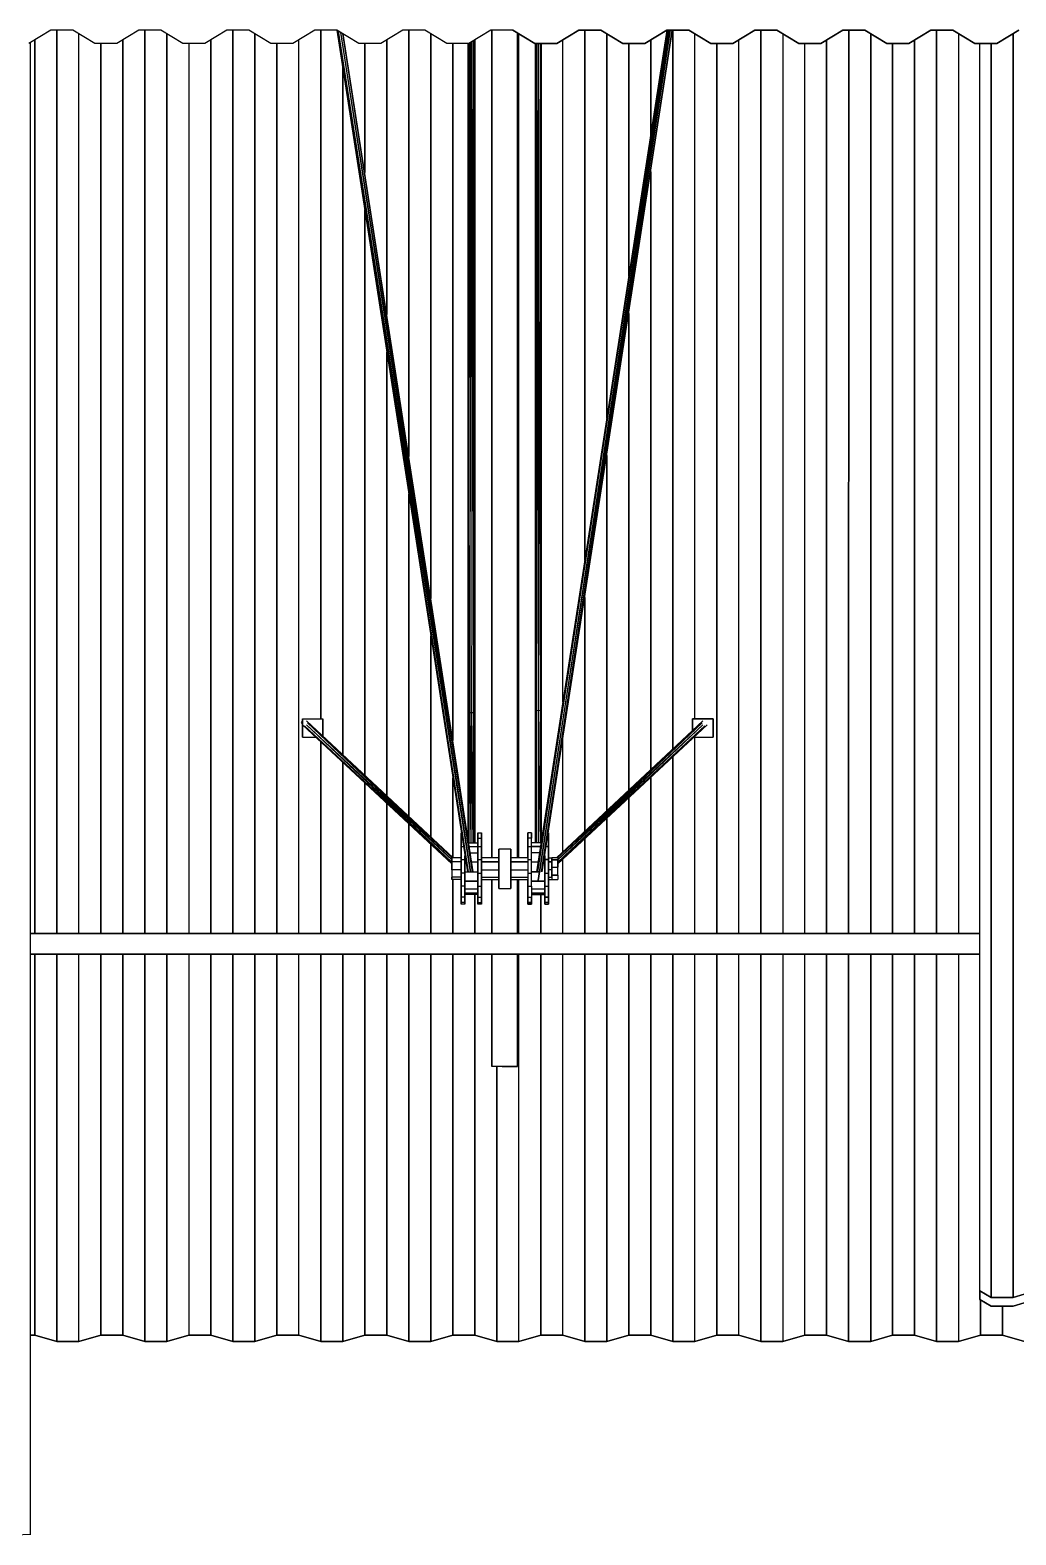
# Model space of a CAD drawing. Extents: x -32 to 51.8, y -51.6 to -5.5.
# Drawn here: x -14.57 to -10.73, y -51.58 to -45.71 of the extents above; entities that cross this region are included whole.
import ezdxf

# ---------------------------------------------------------------- set-up
doc = ezdxf.new("R2010")
doc.units = 0
doc.header["$MEASUREMENT"] = 0
doc.layers.get('0').update_dxf_attribs({"linetype": 'CONTINUOUS'})
doc.layers.add('hachures', color=5, linetype='CONTINUOUS')

msp = doc.modelspace()

# ---------------------------------------------------------------- linework, layer by layer
for p, q in [((-14.4909, -45.7102), (-14.5766, -45.7618)), ((-14.5536, -49.2314), (-14.5536, -45.7479)), ((-14.4052, -45.7102), (-14.4909, -45.7102)), ((-14.3195, -45.7618), (-14.4052, -45.7102)), ((-14.148, -45.7102), (-14.2337, -45.7618)), ((-14.0623, -45.7102), (-14.148, -45.7102)), ((-13.9766, -45.7618), (-14.0623, -45.7102)), ((-13.8052, -45.7101), (-13.8909, -45.7618)), ((-13.7195, -45.7101), (-13.8052, -45.7101)), ((-13.6337, -45.7618), (-13.7195, -45.7101)), ((-13.4623, -45.7101), (-13.548, -45.7618)), ((-13.3766, -45.7101), (-13.4623, -45.7101)), ((-13.2909, -45.7618), (-13.3766, -45.7101)), ((-13.3764, -45.7103), (-12.8681, -48.9912)), ((-12.8639, -48.9912), (-13.3754, -45.7108)), ((-12.8638, -48.9912), (-13.3718, -45.7131)), ((-12.8555, -48.9912), (-13.3699, -45.7142)), ((-13.3626, -45.7186), (-12.8555, -48.9912)), ((-12.848, -48.9912), (-13.3609, -45.7196)), ((-13.3542, -45.7236), (-12.8479, -48.9912)), ((-12.8457, -48.9912), (-13.3537, -45.7239)), ((-12.8456, -48.9912), (-13.3516, -45.7252)), ((-13.1194, -45.7101), (-13.2052, -45.7618)), ((-13.0337, -45.7101), (-13.1194, -45.7101)), ((-12.948, -45.7618), (-13.0337, -45.7101)), ((-12.7766, -45.7101), (-12.8623, -45.7618)), ((-12.8393, -48.8778), (-12.8393, -45.7479)), ((-12.8393, -45.7479), (-12.8393, -48.8778)), ((-12.6909, -45.7101), (-12.7766, -45.7101)), ((-12.7723, -45.7101), (-12.7723, -48.936)), ((-12.7723, -48.936), (-12.7723, -45.7101)), ((-12.7723, -48.936), (-12.7723, -45.7101)), ((-12.7723, -48.936), (-12.7723, -45.7101)), ((-12.7723, -48.936), (-12.7723, -45.7101)), ((-12.6909, -45.7101), (-12.6052, -45.7618)), ((-12.6052, -45.7618), (-12.6909, -45.7101)), ((-12.6723, -45.7213), (-12.6723, -48.936)), ((-12.6723, -48.936), (-12.6723, -45.7213)), ((-12.0906, -45.7101), (-12.599, -48.9912)), ((-12.0898, -45.7101), (-12.5947, -48.9912)), ((-12.5947, -48.9912), (-12.0864, -45.7101)), ((-12.5916, -49.0251), (-12.0781, -45.7101)), ((-12.0848, -45.7101), (-12.5916, -49.0251)), ((-12.5788, -48.9912), (-12.0766, -45.7101)), ((-12.5788, -48.9912), (-12.0705, -45.7101)), ((-12.5765, -48.9912), (-12.0701, -45.7101)), ((-12.5765, -48.9912), (-12.0681, -45.7101)), ((-12.5194, -45.7618), (-12.4337, -45.7101)), ((-12.4337, -45.7101), (-12.5194, -45.7618)), ((-12.4337, -45.7101), (-12.348, -45.7101)), ((-12.348, -45.7101), (-12.4337, -45.7101)), ((-12.348, -45.7101), (-12.2623, -45.7618)), ((-12.2623, -45.7618), (-12.348, -45.7101)), ((-12.1766, -45.7618), (-12.0909, -45.7101)), ((-12.0909, -45.7101), (-12.1766, -45.7618)), ((-12.0909, -45.7101), (-12.0052, -45.7101)), ((-12.0052, -45.7101), (-12.0909, -45.7101)), ((-11.9194, -45.7618), (-12.0052, -45.7101)), ((-12.0052, -45.7101), (-11.9194, -45.7618)), ((-11.8337, -45.7618), (-11.748, -45.7101)), ((-11.748, -45.7101), (-11.8337, -45.7618)), ((-11.748, -45.7101), (-11.6623, -45.7101)), ((-11.6623, -45.7101), (-11.748, -45.7101)), ((-11.6623, -45.7101), (-11.5766, -45.7618)), ((-11.5766, -45.7618), (-11.6623, -45.7101)), ((-11.4052, -45.7101), (-11.4909, -45.7618)), ((-11.4909, -45.7618), (-11.4052, -45.7101)), ((-11.4052, -45.7101), (-11.3194, -45.7101)), ((-11.3194, -45.7101), (-11.4052, -45.7101)), ((-11.3194, -45.7101), (-11.2337, -45.7618)), ((-11.2337, -45.7618), (-11.3194, -45.7101)), ((-11.148, -45.7618), (-11.0623, -45.7101)), ((-11.0623, -45.7101), (-11.148, -45.7618)), ((-10.9766, -45.7101), (-11.0623, -45.7101)), ((-11.0623, -45.7101), (-10.9766, -45.7101)), ((-10.8909, -45.7618), (-10.9766, -45.7101)), ((-10.9766, -45.7101), (-10.8909, -45.7618)), ((-10.8052, -45.7618), (-10.7194, -45.7101)), ((-10.7194, -45.7101), (-10.8052, -45.7618)), ((-14.5719, -45.759), (-14.5719, -51.5729)), ((-14.2337, -45.7618), (-14.3195, -45.7618)), ((-13.8909, -45.7618), (-13.9766, -45.7618)), ((-13.548, -45.7618), (-13.6337, -45.7618)), ((-13.2052, -45.7618), (-13.2909, -45.7618)), ((-12.8623, -45.7618), (-12.948, -45.7618)), ((-12.8643, -45.7618), (-12.8643, -48.3665)), ((-12.8643, -48.3665), (-12.8643, -45.7618)), ((-12.864, -45.7618), (-12.861, -48.3693)), ((-12.861, -48.3693), (-12.861, -45.761)), ((-12.8603, -45.7606), (-12.853, -48.3704)), ((-12.853, -48.3704), (-12.853, -45.7562)), ((-12.8524, -45.7558), (-12.8451, -48.3693)), ((-12.8451, -45.7514), (-12.8451, -48.3693)), ((-12.8448, -45.7512), (-12.8418, -48.3665)), ((-12.8418, -48.3665), (-12.8418, -45.7494)), ((-12.6052, -45.7618), (-12.5194, -45.7618)), ((-12.5194, -45.7618), (-12.6052, -45.7618)), ((-12.6028, -48.3665), (-12.6028, -45.7618)), ((-12.6028, -48.3665), (-12.6028, -45.7618)), ((-12.6025, -45.7618), (-12.5995, -48.3638)), ((-12.5995, -45.7618), (-12.5995, -48.3638)), ((-12.5989, -45.7618), (-12.5916, -48.3627)), ((-12.5916, -45.7618), (-12.5916, -48.3627)), ((-12.5836, -48.3638), (-12.5909, -45.7618)), ((-12.5836, -45.7618), (-12.5836, -48.3638)), ((-12.5803, -48.3665), (-12.5833, -45.7618)), ((-12.5803, -45.7618), (-12.5803, -48.3665)), ((-12.2623, -45.7618), (-12.1766, -45.7618)), ((-12.1766, -45.7618), (-12.2623, -45.7618)), ((-11.8337, -45.7618), (-11.9194, -45.7618)), ((-11.9194, -45.7618), (-11.8337, -45.7618)), ((-11.5766, -45.7618), (-11.4909, -45.7618)), ((-11.4909, -45.7618), (-11.5766, -45.7618)), ((-11.2337, -45.7618), (-11.148, -45.7618)), ((-11.148, -45.7618), (-11.2337, -45.7618)), ((-10.8909, -45.7618), (-10.8052, -45.7618)), ((-10.8052, -45.7618), (-10.8909, -45.7618)), ((-10.8707, -50.6581), (-10.8708, -45.7618)), ((-10.8706, -50.6245), (-10.8707, -45.7618)), ((-13.0107, -48.8549), (-13.0107, -48.0707)), ((-12.8643, -48.3665), (-12.8643, -48.3544)), ((-12.8643, -48.3665), (-12.8643, -48.8708)), ((-12.8643, -48.3665), (-12.8643, -48.3665)), ((-12.8643, -48.3665), (-12.861, -48.3693)), ((-12.8643, -48.8708), (-12.8643, -48.3665)), ((-12.861, -48.8778), (-12.861, -48.3693)), ((-12.861, -48.3693), (-12.8544, -48.8778)), ((-12.861, -48.3693), (-12.853, -48.3704)), ((-12.853, -48.3704), (-12.8451, -48.3693)), ((-12.853, -48.8778), (-12.853, -48.3704)), ((-12.853, -48.3704), (-12.8464, -48.8778)), ((-12.8451, -48.3693), (-12.8418, -48.3665)), ((-12.8451, -48.3693), (-12.8451, -48.8778)), ((-12.8418, -48.3665), (-12.8418, -48.8778)), ((-12.5995, -48.3638), (-12.6028, -48.3665)), ((-12.6028, -48.8778), (-12.6028, -48.3665)), ((-12.6, -48.8778), (-12.6028, -48.3665)), ((-12.6028, -48.8778), (-12.6028, -48.3665)), ((-12.6028, -48.3665), (-12.6028, -48.3674)), ((-12.6028, -48.3665), (-12.6028, -48.3665)), ((-12.5916, -48.3627), (-12.5995, -48.3638)), ((-12.5995, -48.3638), (-12.5995, -48.8778)), ((-12.5836, -48.3638), (-12.5916, -48.3627)), ((-12.5916, -48.3627), (-12.5849, -48.8778)), ((-12.5916, -48.3627), (-12.5916, -48.8778)), ((-12.5836, -48.3638), (-12.5836, -48.8778)), ((-12.5809, -48.8744), (-12.5836, -48.3638)), ((-12.5803, -48.3665), (-12.5836, -48.3638)), ((-12.5803, -48.3665), (-12.5803, -48.8708)), ((-13.514, -48.4106), (-13.5108, -48.4033)), ((-13.514, -48.4106), (-13.5108, -48.4179)), ((-13.5108, -48.3941), (-13.4308, -48.3941)), ((-13.5108, -48.4657), (-13.5108, -48.3941)), ((-13.5108, -48.3941), (-13.5108, -48.4657)), ((-12.9287, -48.9595), (-13.5107, -48.4183)), ((-12.9287, -48.9549), (-13.5027, -48.4215)), ((-12.9287, -48.9591), (-13.5027, -48.4215)), ((-13.4948, -48.4029), (-12.927, -48.936)), ((-13.4948, -48.4029), (-12.9239, -48.936)), ((-12.9287, -48.9447), (-13.4948, -48.4183)), ((-13.4948, -48.4183), (-12.9287, -48.9536)), ((-13.4915, -48.4106), (-12.9277, -48.936)), ((-13.4915, -48.4106), (-12.9287, -48.9433)), ((-13.4308, -48.4626), (-13.4308, -48.3941)), ((-13.4308, -48.3941), (-13.4308, -48.4626)), ((-11.9499, -48.4029), (-12.5208, -48.936)), ((-12.5176, -48.936), (-11.9499, -48.4029)), ((-11.9532, -48.4106), (-12.517, -48.936)), ((-12.5159, -48.9433), (-11.9532, -48.4106)), ((-12.5159, -48.9447), (-11.9499, -48.4183)), ((-11.9499, -48.4183), (-12.5159, -48.9536)), ((-11.934, -48.4183), (-12.5159, -48.9595)), ((-12.5159, -48.9548), (-11.942, -48.4215)), ((-11.942, -48.4215), (-12.5159, -48.9591)), ((-11.9108, -48.3941), (-11.9908, -48.3941)), ((-11.9908, -48.4412), (-11.9908, -48.3941)), ((-11.9908, -48.3941), (-11.9108, -48.3941)), ((-11.9908, -48.3941), (-11.9908, -48.4412)), ((-11.9108, -48.4657), (-11.9108, -48.3941)), ((-11.9108, -48.3941), (-11.9108, -48.3941)), ((-11.9108, -48.3941), (-11.9108, -48.4657)), ((-13.5108, -48.4657), (-13.4597, -48.4657)), ((-11.985, -48.4657), (-11.9108, -48.4657)), ((-12.925, -48.9349), (-12.925, -48.624)), ((-12.8923, -48.8391), (-12.8923, -48.8391)), ((-12.8923, -48.8391), (-12.8923, -48.8592)), ((-12.8923, -48.8459), (-12.8923, -48.8391)), ((-12.8923, -48.8592), (-12.8923, -48.8391)), ((-12.8923, -48.8391), (-12.8923, -48.8459)), ((-12.8923, -48.8459), (-12.8923, -48.8391)), ((-12.8923, -48.8391), (-12.8923, -48.8592)), ((-12.8923, -48.8391), (-12.8917, -48.8391)), ((-12.8923, -48.8592), (-12.8923, -48.8391)), ((-12.8923, -48.8459), (-12.8923, -48.8459)), ((-12.8923, -48.8673), (-12.8923, -48.8459)), ((-12.8923, -48.8459), (-12.8923, -48.8673)), ((-12.8923, -48.8673), (-12.8923, -48.8459)), ((-12.8923, -48.8459), (-12.8923, -48.8673)), ((-12.8268, -48.8391), (-12.8268, -48.8391)), ((-12.8268, -48.8592), (-12.8268, -48.8391)), ((-12.8268, -48.8391), (-12.8268, -48.8459)), ((-12.8268, -48.8459), (-12.8268, -48.8391)), ((-12.8268, -48.8391), (-12.8267, -48.8592)), ((-12.8268, -48.8391), (-12.8123, -48.8391)), ((-12.8268, -48.8592), (-12.8268, -48.8391)), ((-12.8268, -48.8459), (-12.8268, -48.8459)), ((-12.8268, -48.8459), (-12.8268, -48.8459)), ((-12.8268, -48.8459), (-12.8268, -48.8592)), ((-12.8268, -48.8459), (-12.8268, -48.8673)), ((-12.8268, -48.8673), (-12.8268, -48.8459)), ((-12.8268, -48.8459), (-12.8268, -48.8459)), ((-12.8123, -48.8391), (-12.8123, -48.8459)), ((-12.8123, -48.8592), (-12.8123, -48.8391)), ((-12.8123, -48.8391), (-12.8123, -48.8592)), ((-12.6323, -48.8391), (-12.6323, -48.8391)), ((-12.6323, -48.8391), (-12.6323, -48.8592)), ((-12.6323, -48.8391), (-12.6323, -48.8459)), ((-12.6323, -48.8592), (-12.6323, -48.8391)), ((-12.6179, -48.8391), (-12.6323, -48.8391)), ((-12.6323, -48.8391), (-12.6323, -48.8459)), ((-12.6323, -48.8592), (-12.6323, -48.8391)), ((-12.6323, -48.8391), (-12.6323, -48.8592)), ((-12.6323, -48.8459), (-12.6323, -48.8459)), ((-12.6323, -48.8459), (-12.6323, -48.8673)), ((-12.6323, -48.8459), (-12.6323, -48.8673)), ((-12.6179, -48.8391), (-12.6179, -48.8592)), ((-12.6179, -48.8592), (-12.6179, -48.8391)), ((-12.6179, -48.8391), (-12.6179, -48.8459)), ((-12.6179, -48.8459), (-12.6179, -48.8592)), ((-12.5529, -48.8391), (-12.5523, -48.8391)), ((-12.5523, -48.8391), (-12.5523, -48.8592)), ((-12.5523, -48.8592), (-12.5523, -48.8391)), ((-12.5523, -48.8391), (-12.5523, -48.8459)), ((-12.5523, -48.8459), (-12.5523, -48.8673)), ((-12.8923, -48.8592), (-12.8923, -48.8592)), ((-12.8923, -48.8592), (-12.8923, -48.8925)), ((-12.8923, -48.8925), (-12.8923, -48.8592)), ((-12.8923, -48.8592), (-12.8923, -48.8925)), ((-12.8923, -48.8592), (-12.8886, -48.8592)), ((-12.8923, -48.8925), (-12.8923, -48.8592)), ((-12.8923, -48.8673), (-12.8923, -48.8673)), ((-12.8923, -48.9102), (-12.8923, -48.8673)), ((-12.8923, -48.8673), (-12.8923, -48.9102)), ((-12.8923, -48.9102), (-12.8923, -48.8673)), ((-12.8923, -48.8673), (-12.8923, -48.8673)), ((-12.8923, -48.8925), (-12.8923, -48.8925)), ((-12.8923, -48.936), (-12.8923, -48.8925)), ((-12.8923, -48.8925), (-12.8923, -48.936)), ((-12.8923, -48.8925), (-12.8923, -48.9423)), ((-12.8923, -48.8925), (-12.8834, -48.8925)), ((-12.8923, -48.9423), (-12.8923, -48.8925)), ((-12.8923, -48.9102), (-12.8923, -48.9102)), ((-12.8923, -48.936), (-12.8923, -48.9102)), ((-12.8923, -48.9102), (-12.8923, -48.936)), ((-12.8923, -48.936), (-12.8923, -48.9102)), ((-12.8923, -48.9102), (-12.8923, -48.9102)), ((-12.8632, -48.8778), (-12.8268, -48.8778)), ((-12.861, -48.8923), (-12.8268, -48.8923)), ((-12.8572, -48.9163), (-12.8268, -48.9163)), ((-12.8268, -48.8592), (-12.8268, -48.8592)), ((-12.8268, -48.8592), (-12.8268, -48.8778)), ((-12.8268, -48.8778), (-12.8268, -48.8592)), ((-12.8268, -48.8592), (-12.8123, -48.8592)), ((-12.8268, -48.8925), (-12.8268, -48.8592)), ((-12.8268, -48.8673), (-12.8268, -48.8673)), ((-12.8268, -48.8778), (-12.8268, -48.8673)), ((-12.8268, -48.8673), (-12.8268, -48.8673)), ((-12.8268, -48.8673), (-12.8268, -48.8778)), ((-12.8268, -48.8673), (-12.8268, -48.8673)), ((-12.8268, -48.8673), (-12.8268, -48.8778)), ((-12.8268, -48.8778), (-12.8268, -48.8923)), ((-12.8268, -48.9102), (-12.8268, -48.8923)), ((-12.8268, -48.8923), (-12.8268, -48.9163)), ((-12.8268, -48.9102), (-12.8268, -48.9102)), ((-12.8268, -48.9163), (-12.8268, -48.9523)), ((-12.8267, -48.8592), (-12.8267, -48.8925)), ((-12.8267, -48.8925), (-12.8267, -48.9423)), ((-12.8268, -48.8925), (-12.8123, -48.8925)), ((-12.8268, -48.9423), (-12.8268, -48.8925)), ((-12.8268, -48.9152), (-12.8268, -48.9102)), ((-12.8123, -48.8592), (-12.8123, -48.8925)), ((-12.8123, -48.8925), (-12.8123, -48.8592)), ((-12.8123, -48.8925), (-12.8123, -48.9423)), ((-12.8123, -48.9423), (-12.8123, -48.8925)), ((-12.7458, -48.9022), (-12.7458, -48.9022)), ((-12.7458, -48.9022), (-12.7458, -48.936)), ((-12.7458, -48.9022), (-12.7458, -48.9022)), ((-12.6988, -48.9022), (-12.7458, -48.9022)), ((-12.7458, -48.9022), (-12.7458, -49.0559)), ((-12.7458, -49.0559), (-12.7458, -48.9022)), ((-12.6988, -49.0559), (-12.6988, -48.9022)), ((-12.6988, -48.9022), (-12.6988, -49.0559)), ((-12.6323, -48.8592), (-12.6323, -48.8592)), ((-12.6323, -48.8592), (-12.6323, -48.8925)), ((-12.6323, -48.8925), (-12.6323, -48.8592)), ((-12.6179, -48.8592), (-12.6323, -48.8592)), ((-12.6323, -48.8925), (-12.6323, -48.8592)), ((-12.6323, -48.8592), (-12.6323, -48.8925)), ((-12.6323, -48.8673), (-12.6323, -48.8673)), ((-12.6323, -48.9102), (-12.6323, -48.8673)), ((-12.6323, -48.8673), (-12.6323, -48.9102)), ((-12.6323, -48.8673), (-12.6323, -48.8673)), ((-12.6323, -48.8673), (-12.6323, -48.9102)), ((-12.6323, -48.8925), (-12.6323, -48.8925)), ((-12.6323, -48.936), (-12.6323, -48.8925)), ((-12.6323, -48.8925), (-12.6179, -48.8925)), ((-12.6323, -48.8925), (-12.6323, -48.9423)), ((-12.6323, -48.8925), (-12.6323, -48.8925)), ((-12.6323, -48.8925), (-12.6323, -48.936)), ((-12.6323, -48.9102), (-12.6323, -48.9102)), ((-12.6323, -48.936), (-12.6323, -48.9102)), ((-12.6323, -48.9102), (-12.6323, -48.936)), ((-12.6323, -48.9102), (-12.6323, -48.9102)), ((-12.6323, -48.9102), (-12.6323, -48.936)), ((-12.6323, -48.9102), (-12.6323, -48.9102)), ((-12.6179, -48.8925), (-12.6179, -48.8592)), ((-12.5814, -48.8778), (-12.6179, -48.8778)), ((-12.5837, -48.8923), (-12.6179, -48.8923)), ((-12.6179, -48.8923), (-12.5837, -48.8923)), ((-12.6179, -48.9423), (-12.6179, -48.8925)), ((-12.5874, -48.9163), (-12.6179, -48.9163)), ((-12.5916, -48.8923), (-12.5916, -48.8923)), ((-12.5847, -48.8923), (-12.5847, -48.8923)), ((-12.5523, -48.8925), (-12.5612, -48.8925)), ((-12.5612, -48.8925), (-12.5523, -48.8925)), ((-12.5523, -48.8592), (-12.556, -48.8592)), ((-12.5523, -48.8592), (-12.5523, -48.8925)), ((-12.5523, -48.8925), (-12.5523, -48.8592)), ((-12.5523, -48.8673), (-12.5523, -48.9102)), ((-12.5523, -48.8925), (-12.5523, -48.8925)), ((-12.5523, -48.9423), (-12.5523, -48.8925)), ((-12.5523, -48.8925), (-12.5523, -48.9423)), ((-12.5523, -48.9102), (-12.5523, -48.936)), ((-12.9287, -48.9522), (-12.9287, -48.936)), ((-12.8923, -48.936), (-12.9287, -48.936)), ((-12.9287, -48.936), (-12.9287, -48.9446)), ((-12.9287, -48.936), (-12.9287, -48.9522)), ((-12.9287, -48.9446), (-12.9287, -48.9446)), ((-12.9287, -48.9446), (-12.9287, -48.9729)), ((-12.8923, -48.9522), (-12.9287, -48.9522)), ((-12.9287, -48.9837), (-12.9287, -48.9522)), ((-12.9287, -48.9522), (-12.9287, -48.9837)), ((-12.9287, -48.9729), (-12.9287, -48.9729)), ((-12.9287, -48.9729), (-12.9287, -49.0045)), ((-12.8923, -48.936), (-12.8923, -48.9522)), ((-12.8923, -48.9423), (-12.8923, -48.9961)), ((-12.8923, -48.9961), (-12.8923, -48.9423)), ((-12.8923, -48.9423), (-12.8779, -48.9423)), ((-12.8923, -48.9522), (-12.8923, -48.9837)), ((-12.8923, -48.9837), (-12.8923, -48.9522)), ((-12.8923, -48.9606), (-12.8923, -48.9606)), ((-12.8779, -48.9423), (-12.8779, -48.9283)), ((-12.8779, -48.9283), (-12.8779, -48.9423)), ((-12.8779, -48.9961), (-12.8779, -48.9423)), ((-12.8779, -48.9423), (-12.8779, -48.9961)), ((-12.8779, -48.9523), (-12.8742, -48.9523)), ((-12.8779, -48.9912), (-12.8779, -48.9523)), ((-12.8517, -48.9523), (-12.8268, -48.9523)), ((-12.8267, -48.9423), (-12.8267, -48.9961)), ((-12.8268, -48.9423), (-12.8123, -48.9423)), ((-12.8268, -48.9961), (-12.8268, -48.9423)), ((-12.7458, -48.936), (-12.8123, -48.936)), ((-12.8123, -48.9423), (-12.8123, -48.9961)), ((-12.8123, -48.9961), (-12.8123, -48.9423)), ((-12.8123, -48.9522), (-12.7458, -48.9522)), ((-12.8123, -48.9837), (-12.8123, -48.9522)), ((-12.7458, -48.9522), (-12.8123, -48.9522)), ((-12.6323, -48.936), (-12.6988, -48.936)), ((-12.6988, -48.9522), (-12.6323, -48.9522)), ((-12.6323, -48.9522), (-12.6988, -48.9522)), ((-12.6323, -48.936), (-12.6323, -48.9522)), ((-12.6323, -48.9423), (-12.6323, -48.9961)), ((-12.6323, -48.9423), (-12.6179, -48.9423)), ((-12.6323, -48.9522), (-12.6323, -48.9837)), ((-12.6323, -48.9606), (-12.6323, -48.9606)), ((-12.6179, -48.9961), (-12.6179, -48.9423)), ((-12.6179, -48.9523), (-12.593, -48.9523)), ((-12.6179, -48.9912), (-12.6179, -48.9523)), ((-12.5705, -48.9523), (-12.5667, -48.9523)), ((-12.5667, -48.9282), (-12.5667, -48.9423)), ((-12.5667, -48.9283), (-12.5667, -48.9523)), ((-12.5667, -48.9423), (-12.5667, -48.9283)), ((-12.5667, -48.9961), (-12.5667, -48.9423)), ((-12.5667, -48.9423), (-12.5667, -48.9423)), ((-12.5667, -48.9423), (-12.5523, -48.9423)), ((-12.5667, -48.9423), (-12.5667, -48.9961)), ((-12.5523, -48.9423), (-12.5667, -48.9423)), ((-12.5523, -48.936), (-12.5389, -48.936)), ((-12.5523, -48.9423), (-12.5523, -48.9961)), ((-12.5523, -48.9961), (-12.5523, -48.9423)), ((-12.5523, -48.9522), (-12.5389, -48.9522)), ((-12.5389, -48.9522), (-12.5523, -48.9522)), ((-12.5159, -48.936), (-12.5389, -48.936)), ((-12.5389, -48.936), (-12.5389, -48.9522)), ((-12.5389, -48.9522), (-12.5389, -48.936)), ((-12.5159, -48.9446), (-12.5389, -48.9446)), ((-12.5389, -48.9446), (-12.5159, -48.9446)), ((-12.5389, -48.9522), (-12.5389, -48.9522)), ((-12.5389, -48.9522), (-12.5389, -48.9837)), ((-12.5389, -48.9837), (-12.5389, -48.9522)), ((-12.5389, -48.9729), (-12.5159, -48.9729)), ((-12.5159, -48.936), (-12.5159, -48.9446)), ((-12.5159, -48.9446), (-12.5159, -48.9446)), ((-12.5159, -48.9729), (-12.5159, -48.9446)), ((-12.5159, -48.9446), (-12.5159, -48.9446)), ((-12.5159, -48.9446), (-12.5159, -48.9729)), ((-12.5159, -49.0045), (-12.5159, -48.9729)), ((-12.8923, -48.9837), (-12.9287, -48.9837)), ((-12.9287, -48.9837), (-12.9287, -49.0121)), ((-12.9287, -48.9837), (-12.9287, -48.9837)), ((-12.9287, -49.0045), (-12.9287, -49.0045)), ((-12.9287, -49.0045), (-12.9287, -49.0207)), ((-12.8923, -49.0121), (-12.9287, -49.0121)), ((-12.9287, -49.0207), (-12.9287, -49.0121)), ((-12.9287, -49.0121), (-12.9287, -49.0207)), ((-12.8923, -49.0207), (-12.9287, -49.0207)), ((-12.8923, -49.0207), (-12.9057, -49.0207)), ((-12.8923, -48.9837), (-12.8923, -49.0121)), ((-12.8923, -49.0121), (-12.8923, -48.9837)), ((-12.8923, -48.9961), (-12.8923, -49.0465)), ((-12.8779, -48.9961), (-12.8923, -48.9961)), ((-12.8923, -49.0465), (-12.8923, -48.9961)), ((-12.8923, -49.0121), (-12.8923, -49.0207)), ((-12.8923, -49.0207), (-12.8923, -49.0121)), ((-12.8923, -49.0144), (-12.8923, -49.0144)), ((-12.8923, -49.0642), (-12.8923, -49.0207)), ((-12.8923, -49.0465), (-12.8923, -49.0207)), ((-12.8923, -49.0207), (-12.8923, -49.0642)), ((-12.8923, -49.0207), (-12.8923, -49.0465)), ((-12.8923, -49.0642), (-12.8923, -49.0207)), ((-12.8779, -48.9912), (-12.8268, -48.9912)), ((-12.8779, -49.0465), (-12.8779, -48.9961)), ((-12.8779, -48.9961), (-12.8779, -49.0465)), ((-12.8779, -49.0275), (-12.8268, -49.0275)), ((-12.8268, -49.0275), (-12.8779, -49.0275)), ((-12.8643, -49.0275), (-12.8643, -49.0275)), ((-12.8638, -49.0275), (-12.8638, -49.0275)), ((-12.8623, -49.0275), (-12.8623, -49.0275)), ((-12.861, -49.0275), (-12.861, -49.0275)), ((-12.8581, -49.0275), (-12.8581, -49.0275)), ((-12.853, -49.0275), (-12.853, -49.0275)), ((-12.8505, -49.0275), (-12.8505, -49.0275)), ((-12.8451, -49.0275), (-12.8451, -49.0275)), ((-12.8423, -49.0275), (-12.8423, -49.0275)), ((-12.842, -49.0275), (-12.842, -49.0275)), ((-12.8418, -49.0275), (-12.8418, -49.0275)), ((-12.8268, -48.9961), (-12.8268, -49.0275)), ((-12.8268, -49.0144), (-12.8268, -49.0144)), ((-12.8268, -49.0275), (-12.8268, -49.0585)), ((-12.8268, -49.0275), (-12.8268, -49.0275)), ((-12.8267, -48.9961), (-12.8267, -49.0465)), ((-12.8268, -48.9961), (-12.8123, -48.9961)), ((-12.8268, -49.0465), (-12.8268, -48.9961)), ((-12.8123, -48.9837), (-12.7458, -48.9837)), ((-12.8123, -48.9961), (-12.8123, -49.0465)), ((-12.8123, -49.0465), (-12.8123, -48.9961)), ((-12.8123, -49.0121), (-12.7458, -49.0121)), ((-12.8123, -49.0207), (-12.7458, -49.0207)), ((-12.7723, -49.0207), (-12.7723, -49.2314)), ((-12.7723, -49.2314), (-12.7723, -49.0207)), ((-12.7723, -49.2314), (-12.7723, -49.0207)), ((-12.7723, -49.2314), (-12.7723, -49.0207)), ((-12.7723, -49.2314), (-12.7723, -49.0207)), ((-12.7458, -49.0207), (-12.7458, -49.0559)), ((-12.6988, -48.9837), (-12.6323, -48.9837)), ((-12.6988, -49.0121), (-12.6323, -49.0121)), ((-12.6988, -49.0207), (-12.6323, -49.0207)), ((-12.6723, -49.0207), (-12.6723, -49.2314)), ((-12.6723, -49.2314), (-12.6723, -49.0207)), ((-12.6323, -48.9837), (-12.6323, -49.0121)), ((-12.6323, -48.9961), (-12.6323, -49.0465)), ((-12.6323, -48.9961), (-12.6179, -48.9961)), ((-12.6323, -49.0121), (-12.6323, -49.0207)), ((-12.6323, -49.0144), (-12.6323, -49.0144)), ((-12.6323, -49.0642), (-12.6323, -49.0207)), ((-12.6323, -49.0207), (-12.6323, -49.0465)), ((-12.6323, -49.0207), (-12.6323, -49.0642)), ((-12.6323, -49.0465), (-12.6323, -49.0207)), ((-12.6323, -49.0207), (-12.6323, -49.0642)), ((-12.5864, -48.9912), (-12.6179, -48.9912)), ((-12.6179, -48.9912), (-12.5864, -48.9912)), ((-12.6179, -49.0465), (-12.6179, -48.9961)), ((-12.6179, -49.0275), (-12.5667, -49.0275)), ((-12.5667, -49.0275), (-12.6179, -49.0275)), ((-12.6028, -49.0275), (-12.6028, -49.0275)), ((-12.6028, -49.0275), (-12.6028, -49.0275)), ((-12.601, -49.0275), (-12.601, -49.0275)), ((-12.5995, -49.0275), (-12.5995, -49.0275)), ((-12.5972, -49.0275), (-12.5972, -49.0275)), ((-12.5916, -49.0275), (-12.5916, -49.0275)), ((-12.5899, -49.0275), (-12.5899, -49.0275)), ((-12.5836, -49.0275), (-12.5836, -49.0275)), ((-12.581, -49.0275), (-12.581, -49.0275)), ((-12.5667, -48.9961), (-12.5523, -48.9961)), ((-12.5667, -49.0465), (-12.5667, -48.9961)), ((-12.5667, -48.9961), (-12.5667, -49.0465)), ((-12.5667, -49.0275), (-12.5667, -49.0585)), ((-12.5389, -48.9837), (-12.5523, -48.9837)), ((-12.5523, -48.9961), (-12.5523, -49.0465)), ((-12.5523, -49.0465), (-12.5523, -48.9961)), ((-12.5523, -49.0121), (-12.5389, -49.0121)), ((-12.5523, -49.0207), (-12.5389, -49.0207)), ((-12.5389, -48.9837), (-12.5389, -49.0121)), ((-12.5389, -49.0121), (-12.5389, -48.9837)), ((-12.5389, -49.0045), (-12.5159, -49.0045)), ((-12.5159, -49.0045), (-12.5389, -49.0045)), ((-12.5389, -49.0121), (-12.5389, -49.0207)), ((-12.5389, -49.0207), (-12.5159, -49.0207)), ((-12.5159, -49.0045), (-12.5159, -49.0207)), ((-12.8923, -49.0465), (-12.8923, -49.0465)), ((-12.8923, -49.0465), (-12.8923, -49.0893)), ((-12.8923, -49.0893), (-12.8923, -49.0465)), ((-12.8923, -49.0465), (-12.8923, -49.0893)), ((-12.8779, -49.0465), (-12.8923, -49.0465)), ((-12.8923, -49.0893), (-12.8923, -49.0465)), ((-12.8923, -49.0642), (-12.8923, -49.0642)), ((-12.8923, -49.0975), (-12.8923, -49.0642)), ((-12.8923, -49.0975), (-12.8923, -49.0642)), ((-12.8923, -49.0642), (-12.8923, -49.0642)), ((-12.8923, -49.0642), (-12.8923, -49.0642)), ((-12.8923, -49.0893), (-12.8923, -49.0893)), ((-12.8923, -49.0893), (-12.8923, -49.1108)), ((-12.8923, -49.1108), (-12.8923, -49.0893)), ((-12.8923, -49.0893), (-12.8923, -49.1108)), ((-12.8779, -49.0893), (-12.8923, -49.0893)), ((-12.8923, -49.1108), (-12.8923, -49.0893)), ((-12.8779, -49.0893), (-12.8779, -49.0465)), ((-12.8779, -49.0465), (-12.8779, -49.0893)), ((-12.8268, -49.0585), (-12.8779, -49.0585)), ((-12.8268, -49.0739), (-12.8779, -49.0739)), ((-12.8268, -49.0788), (-12.8779, -49.0788)), ((-12.8779, -49.1108), (-12.8779, -49.0893)), ((-12.8779, -49.0893), (-12.8779, -49.1108)), ((-12.8268, -49.0893), (-12.8268, -49.0465)), ((-12.8268, -49.0585), (-12.8268, -49.0739)), ((-12.8268, -49.0642), (-12.8268, -49.0642)), ((-12.8268, -49.0739), (-12.8268, -49.0788)), ((-12.8268, -49.0975), (-12.8268, -49.0788)), ((-12.8268, -49.0788), (-12.8268, -49.0893)), ((-12.8268, -49.0788), (-12.8268, -49.0975)), ((-12.8268, -49.0788), (-12.8268, -49.0975)), ((-12.8268, -49.0893), (-12.8268, -49.0893)), ((-12.8268, -49.1108), (-12.8268, -49.0893)), ((-12.8268, -49.0893), (-12.8268, -49.0893)), ((-12.8268, -49.0893), (-12.8268, -49.1108)), ((-12.8268, -49.0893), (-12.8123, -49.0893)), ((-12.8268, -49.1108), (-12.8268, -49.0893)), ((-12.8267, -49.0465), (-12.8267, -49.0893)), ((-12.8268, -49.0465), (-12.8123, -49.0465)), ((-12.8267, -49.0893), (-12.8267, -49.1108)), ((-12.8123, -49.0465), (-12.8123, -49.0893)), ((-12.8123, -49.0893), (-12.8123, -49.0465)), ((-12.8123, -49.0893), (-12.8123, -49.1108)), ((-12.8123, -49.1108), (-12.8123, -49.0893)), ((-12.7458, -49.0559), (-12.7458, -49.0559)), ((-12.7458, -49.0559), (-12.6988, -49.0559)), ((-12.7458, -49.0559), (-12.7458, -49.0559)), ((-12.6323, -49.0465), (-12.6323, -49.0465)), ((-12.6323, -49.0465), (-12.6323, -49.0893)), ((-12.6323, -49.0893), (-12.6323, -49.0465)), ((-12.6323, -49.0465), (-12.6179, -49.0465)), ((-12.6323, -49.0465), (-12.6323, -49.0893)), ((-12.6323, -49.0642), (-12.6323, -49.0642)), ((-12.6323, -49.0975), (-12.6323, -49.0642)), ((-12.6323, -49.0642), (-12.6323, -49.0975)), ((-12.6323, -49.0642), (-12.6323, -49.0642)), ((-12.6323, -49.0642), (-12.6323, -49.0975)), ((-12.6323, -49.0893), (-12.6323, -49.0893)), ((-12.6323, -49.0893), (-12.6323, -49.1108)), ((-12.6323, -49.1108), (-12.6323, -49.0893)), ((-12.6323, -49.0893), (-12.6179, -49.0893)), ((-12.6323, -49.1108), (-12.6323, -49.0893)), ((-12.6323, -49.0893), (-12.6323, -49.1108)), ((-12.6179, -49.0465), (-12.6179, -49.0893)), ((-12.5667, -49.0585), (-12.6179, -49.0585)), ((-12.6179, -49.0739), (-12.5667, -49.0739)), ((-12.5667, -49.0739), (-12.6179, -49.0739)), ((-12.6179, -49.0788), (-12.5667, -49.0788)), ((-12.6179, -49.0893), (-12.6179, -49.1108)), ((-12.6179, -49.1108), (-12.6179, -49.0893)), ((-12.6179, -49.0893), (-12.6179, -49.0975)), ((-12.5667, -49.0465), (-12.5523, -49.0465)), ((-12.5667, -49.0893), (-12.5667, -49.0465)), ((-12.5667, -49.0465), (-12.5667, -49.0893)), ((-12.5667, -49.0585), (-12.5667, -49.0739)), ((-12.5667, -49.0642), (-12.5667, -49.0642)), ((-12.5667, -49.0739), (-12.5667, -49.0788)), ((-12.5667, -49.0788), (-12.5667, -49.0893)), ((-12.5667, -49.0788), (-12.5667, -49.0975)), ((-12.5667, -49.0975), (-12.5667, -49.0788)), ((-12.5667, -49.0893), (-12.5667, -49.0893)), ((-12.5667, -49.0893), (-12.5667, -49.1108)), ((-12.5523, -49.0893), (-12.5667, -49.0893)), ((-12.5667, -49.0893), (-12.5667, -49.1108)), ((-12.5667, -49.0893), (-12.5523, -49.0893)), ((-12.5667, -49.1108), (-12.5667, -49.0893)), ((-12.5523, -49.0465), (-12.5523, -49.0893)), ((-12.5523, -49.0893), (-12.5523, -49.0465)), ((-12.5523, -49.1108), (-12.5523, -49.0893)), ((-12.5523, -49.0893), (-12.5523, -49.1108)), ((-12.8923, -49.0975), (-12.8923, -49.0975)), ((-12.8923, -49.1176), (-12.8923, -49.0975)), ((-12.8923, -49.1176), (-12.8923, -49.0975)), ((-12.8923, -49.0975), (-12.8923, -49.0975)), ((-12.8923, -49.0975), (-12.8923, -49.0975)), ((-12.8923, -49.0975), (-12.8923, -49.1176)), ((-12.8923, -49.1108), (-12.8923, -49.1108)), ((-12.8923, -49.1108), (-12.8923, -49.1176)), ((-12.8923, -49.1176), (-12.8923, -49.1108)), ((-12.8923, -49.1108), (-12.8923, -49.1176)), ((-12.8779, -49.1108), (-12.8923, -49.1108)), ((-12.8923, -49.1176), (-12.8923, -49.1108)), ((-12.8923, -49.1176), (-12.8923, -49.1176)), ((-12.8779, -49.1176), (-12.8923, -49.1176)), ((-12.8779, -49.1176), (-12.8779, -49.1108)), ((-12.8779, -49.1108), (-12.8779, -49.1176)), ((-12.8268, -49.0975), (-12.8268, -49.0975)), ((-12.8268, -49.0975), (-12.8268, -49.1176)), ((-12.8268, -49.0975), (-12.8268, -49.0975)), ((-12.8268, -49.0975), (-12.8268, -49.1176)), ((-12.8268, -49.1176), (-12.8268, -49.0975)), ((-12.8268, -49.0975), (-12.8268, -49.0975)), ((-12.8268, -49.1176), (-12.8268, -49.1108)), ((-12.8268, -49.1108), (-12.8268, -49.1108)), ((-12.8268, -49.1108), (-12.8268, -49.1176)), ((-12.8268, -49.1176), (-12.8268, -49.1108)), ((-12.8268, -49.1108), (-12.8123, -49.1108)), ((-12.8268, -49.1176), (-12.8268, -49.1176)), ((-12.8123, -49.1176), (-12.8268, -49.1176)), ((-12.8268, -49.1176), (-12.8268, -49.1176)), ((-12.8267, -49.1108), (-12.8267, -49.1176)), ((-12.8123, -49.1108), (-12.8123, -49.1176)), ((-12.8123, -49.1176), (-12.8123, -49.1108)), ((-12.6323, -49.0975), (-12.6323, -49.0975)), ((-12.6323, -49.1176), (-12.6323, -49.0975)), ((-12.6323, -49.0975), (-12.6323, -49.1176)), ((-12.6323, -49.0975), (-12.6323, -49.0975)), ((-12.6323, -49.0975), (-12.6323, -49.1176)), ((-12.6323, -49.1108), (-12.6323, -49.1108)), ((-12.6323, -49.1108), (-12.6323, -49.1176)), ((-12.6323, -49.1176), (-12.6323, -49.1108)), ((-12.6179, -49.1108), (-12.6323, -49.1108)), ((-12.6323, -49.1108), (-12.6323, -49.1176)), ((-12.6323, -49.1108), (-12.6323, -49.1108)), ((-12.6323, -49.1108), (-12.6179, -49.1108)), ((-12.6323, -49.1176), (-12.6323, -49.1108)), ((-12.6323, -49.1176), (-12.6323, -49.1176)), ((-12.6323, -49.1176), (-12.6179, -49.1176)), ((-12.6179, -49.1176), (-12.6323, -49.1176)), ((-12.6179, -49.0975), (-12.6179, -49.1176)), ((-12.6179, -49.1176), (-12.6179, -49.1108)), ((-12.6179, -49.1108), (-12.6179, -49.1176)), ((-12.5667, -49.0975), (-12.5667, -49.0975)), ((-12.5667, -49.1176), (-12.5667, -49.0975)), ((-12.5667, -49.0975), (-12.5667, -49.1176)), ((-12.5667, -49.0975), (-12.5667, -49.0975)), ((-12.5667, -49.1176), (-12.5667, -49.0975)), ((-12.5667, -49.1108), (-12.5667, -49.1108)), ((-12.5667, -49.1108), (-12.5667, -49.1176)), ((-12.5667, -49.1108), (-12.5667, -49.1176)), ((-12.5667, -49.1108), (-12.5523, -49.1108)), ((-12.5667, -49.1176), (-12.5667, -49.1108)), ((-12.5523, -49.1108), (-12.5667, -49.1108)), ((-12.5667, -49.1176), (-12.5667, -49.1176)), ((-12.5667, -49.1176), (-12.5523, -49.1176)), ((-12.5523, -49.1108), (-12.5523, -49.1176)), ((-12.5523, -49.1176), (-12.5523, -49.1108)), ((-14.5719, -49.2314), (-10.8708, -49.2314)), ((-10.8708, -49.2314), (-14.5719, -49.2314)), ((-10.8708, -49.3114), (-14.5719, -49.3114)), ((-10.8708, -49.3114), (-14.5719, -49.3114)), ((-14.5719, -49.3114), (-10.8708, -49.3114)), ((-14.5536, -50.7969), (-14.5536, -49.3114)), ((-12.7723, -49.3114), (-12.7723, -49.7491)), ((-12.7723, -49.7491), (-12.7723, -49.3114)), ((-12.7723, -49.7491), (-12.7723, -49.3114)), ((-12.7723, -49.7491), (-12.7723, -49.3114)), ((-12.7723, -49.7491), (-12.7723, -49.3114)), ((-12.6723, -49.3114), (-12.6723, -49.7491)), ((-12.6723, -49.7491), (-12.6723, -49.3114)), ((-12.7723, -49.7491), (-12.7723, -49.7491)), ((-12.7723, -49.7491), (-12.7723, -49.7491)), ((-12.7323, -49.7491), (-12.7723, -49.7491)), ((-12.7723, -49.7491), (-12.7723, -49.7491)), ((-12.7323, -49.7491), (-12.7723, -49.7491)), ((-12.7123, -49.7491), (-12.7323, -49.7491)), ((-12.7123, -49.7491), (-12.7323, -49.7491)), ((-12.7323, -49.7491), (-12.7323, -49.7491)), ((-12.7323, -49.7491), (-12.7123, -49.7491)), ((-12.7323, -49.7491), (-12.7123, -49.7491)), ((-12.6723, -49.7491), (-12.7123, -49.7491)), ((-12.7123, -49.7491), (-12.6723, -49.7491)), ((-12.7123, -49.7491), (-12.7123, -49.7491)), ((-12.7123, -49.7491), (-12.7123, -49.7491)), ((-10.8706, -50.6245), (-10.8707, -50.6581)), ((-10.8707, -50.658), (-10.8706, -50.6245)), ((-10.8273, -50.6842), (-10.8707, -50.658)), ((-10.8707, -50.6581), (-10.8273, -50.6842)), ((-10.8272, -50.6507), (-10.8706, -50.6245)), ((-10.8706, -50.6245), (-10.8272, -50.6507)), ((-10.7414, -50.6507), (-10.8272, -50.6507)), ((-10.8272, -50.6507), (-10.8272, -50.6507)), ((-10.8272, -50.6507), (-10.7414, -50.6507)), ((-10.6558, -50.658), (-10.7416, -50.6842)), ((-10.7416, -50.6842), (-10.6558, -50.6581)), ((-10.6557, -50.6245), (-10.7414, -50.6507)), ((-10.7414, -50.6507), (-10.6557, -50.6245)), ((-10.7414, -50.6507), (-10.7414, -50.6507)), ((-10.8273, -50.6842), (-10.8273, -50.6842)), ((-10.8273, -50.6842), (-10.7416, -50.6842)), ((-10.7416, -50.6842), (-10.8273, -50.6842)), ((-10.7416, -50.6842), (-10.7416, -50.6842)), ((-13.7822, -50.7901), (-13.7822, -50.7901)), ((-13.7822, -50.7901), (-13.7822, -50.7901)), ((-13.4393, -50.7901), (-13.4393, -50.7901)), ((-13.4393, -50.7901), (-13.4393, -50.7901)), ((-12.7536, -50.7901), (-12.7536, -50.7901)), ((-12.7536, -50.7901), (-12.7536, -50.7901)), ((-12.5822, -50.7657), (-12.5822, -50.7657)), ((-12.5822, -50.7658), (-12.5822, -50.7658)), ((-12.4107, -50.7901), (-12.4107, -50.7901)), ((-12.4107, -50.7901), (-12.4107, -50.7901)), ((-12.0679, -50.7901), (-12.0679, -50.7901)), ((-12.0679, -50.7901), (-12.0679, -50.7901)), ((-11.3822, -50.7901), (-11.3822, -50.7901)), ((-11.3822, -50.7901), (-11.3822, -50.7901)), ((-14.5536, -50.7969), (-14.5719, -50.7969)), ((-14.5719, -50.7969), (-14.5536, -50.7969)), ((-14.4679, -50.8212), (-14.5536, -50.7969)), ((-14.5536, -50.7969), (-14.4679, -50.8212)), ((-14.3822, -50.8212), (-14.4679, -50.8212)), ((-14.4679, -50.8212), (-14.3822, -50.8212)), ((-14.2965, -50.7969), (-14.3822, -50.8212)), ((-14.3822, -50.8212), (-14.2965, -50.7969)), ((-14.2107, -50.7969), (-14.2965, -50.7969)), ((-14.2965, -50.7969), (-14.2107, -50.7969)), ((-14.125, -50.8212), (-14.2107, -50.7969)), ((-14.2107, -50.7969), (-14.125, -50.8212)), ((-14.0393, -50.8212), (-14.125, -50.8212)), ((-14.125, -50.8212), (-14.0393, -50.8212)), ((-13.9536, -50.7969), (-14.0393, -50.8212)), ((-14.0393, -50.8212), (-13.9536, -50.7969)), ((-13.8679, -50.7969), (-13.9536, -50.7969)), ((-13.9536, -50.7969), (-13.8679, -50.7969)), ((-13.7822, -50.8212), (-13.8679, -50.7969)), ((-13.8679, -50.7969), (-13.7822, -50.8212)), ((-13.6965, -50.8212), (-13.7822, -50.8212)), ((-13.7822, -50.8212), (-13.6965, -50.8212)), ((-13.6107, -50.7969), (-13.6965, -50.8212)), ((-13.6965, -50.8212), (-13.6107, -50.7969)), ((-13.525, -50.7969), (-13.6107, -50.7969)), ((-13.6107, -50.7969), (-13.525, -50.7969)), ((-13.4393, -50.8212), (-13.525, -50.7969)), ((-13.525, -50.7969), (-13.4393, -50.8212)), ((-13.3536, -50.8212), (-13.4393, -50.8212)), ((-13.4393, -50.8212), (-13.3536, -50.8212)), ((-13.2679, -50.7969), (-13.3536, -50.8212)), ((-13.3536, -50.8212), (-13.2679, -50.7969)), ((-13.1822, -50.7969), (-13.2679, -50.7969)), ((-13.2679, -50.7969), (-13.1822, -50.7969)), ((-13.0965, -50.8212), (-13.1822, -50.7969)), ((-13.1822, -50.7969), (-13.0965, -50.8212)), ((-13.0107, -50.8212), (-13.0965, -50.8212)), ((-13.0965, -50.8212), (-13.0107, -50.8212)), ((-12.925, -50.7969), (-13.0107, -50.8212)), ((-13.0107, -50.8212), (-12.925, -50.7969)), ((-12.8393, -50.7969), (-12.925, -50.7969)), ((-12.925, -50.7969), (-12.8393, -50.7969)), ((-12.7536, -50.8212), (-12.8393, -50.7969)), ((-12.8393, -50.7969), (-12.7536, -50.8212)), ((-12.6679, -50.8212), (-12.7536, -50.8212)), ((-12.7536, -50.8212), (-12.6679, -50.8212)), ((-12.5822, -50.7969), (-12.6679, -50.8212)), ((-12.6679, -50.8212), (-12.5822, -50.7969)), ((-12.4965, -50.7969), (-12.5822, -50.7969)), ((-12.5822, -50.7969), (-12.4965, -50.7969)), ((-12.4107, -50.8212), (-12.4965, -50.7969)), ((-12.4965, -50.7969), (-12.4107, -50.8212)), ((-12.325, -50.8212), (-12.4107, -50.8212)), ((-12.4107, -50.8212), (-12.325, -50.8212)), ((-12.2393, -50.7969), (-12.325, -50.8212)), ((-12.325, -50.8212), (-12.2393, -50.7969)), ((-12.1536, -50.7969), (-12.2393, -50.7969)), ((-12.2393, -50.7969), (-12.1536, -50.7969)), ((-12.0679, -50.8212), (-12.1536, -50.7969)), ((-12.1536, -50.7969), (-12.0679, -50.8212)), ((-11.9822, -50.8212), (-12.0679, -50.8212)), ((-12.0679, -50.8212), (-11.9822, -50.8212)), ((-11.8964, -50.7969), (-11.9822, -50.8212)), ((-11.9822, -50.8212), (-11.8964, -50.7969)), ((-11.8107, -50.7969), (-11.8964, -50.7969)), ((-11.8964, -50.7969), (-11.8107, -50.7969)), ((-11.725, -50.8212), (-11.8107, -50.7969)), ((-11.8107, -50.7969), (-11.725, -50.8212)), ((-11.6393, -50.8212), (-11.725, -50.8212)), ((-11.725, -50.8212), (-11.6393, -50.8212)), ((-11.5536, -50.7969), (-11.6393, -50.8212)), ((-11.6393, -50.8212), (-11.5536, -50.7969)), ((-11.4679, -50.7969), (-11.5536, -50.7969)), ((-11.5536, -50.7969), (-11.4679, -50.7969)), ((-11.3822, -50.8212), (-11.4679, -50.7969)), ((-11.4679, -50.7969), (-11.3822, -50.8212)), ((-11.2964, -50.8212), (-11.3822, -50.8212)), ((-11.3822, -50.8212), (-11.2964, -50.8212)), ((-11.2107, -50.7969), (-11.2964, -50.8212)), ((-11.2964, -50.8212), (-11.2107, -50.7969)), ((-11.125, -50.7969), (-11.2107, -50.7969)), ((-11.2107, -50.7969), (-11.125, -50.7969)), ((-11.0393, -50.8212), (-11.125, -50.7969)), ((-11.125, -50.7969), (-11.0393, -50.8212)), ((-10.9536, -50.8212), (-11.0393, -50.8212)), ((-11.0393, -50.8212), (-10.9536, -50.8212)), ((-10.8679, -50.7969), (-10.9536, -50.8212)), ((-10.9536, -50.8212), (-10.8679, -50.7969)), ((-10.7822, -50.7969), (-10.8679, -50.7969)), ((-10.8679, -50.7969), (-10.7822, -50.7969)), ((-10.6964, -50.8212), (-10.7822, -50.7969)), ((-10.7822, -50.7969), (-10.6964, -50.8212)), ((-14.6272, -51.5749), (-14.5719, -51.5729)), ((-14.5719, -51.5729), (-14.572, -51.5754))]:
    msp.add_line(p, q)
at = {"layer": 'hachures'}
for p, q in [((-14.5536, -45.7479), (-14.5536, -49.2314)), ((-14.4679, -49.2314), (-14.4679, -45.7102)), ((-14.4679, -45.7102), (-14.4679, -49.2314)), ((-14.3822, -49.2314), (-14.3821, -45.724)), ((-14.2107, -49.2314), (-14.2107, -45.7479)), ((-14.2107, -45.7479), (-14.2107, -49.2314)), ((-14.125, -49.2314), (-14.125, -45.7102)), ((-14.125, -45.7102), (-14.125, -49.2314)), ((-14.0393, -49.2314), (-14.0393, -45.724)), ((-14.0393, -45.724), (-14.0393, -49.2314)), ((-13.8679, -49.2314), (-13.8679, -45.7479)), ((-13.8679, -45.7479), (-13.8679, -49.2314)), ((-13.7822, -49.2314), (-13.7821, -45.7101)), ((-13.7821, -45.7101), (-13.7822, -49.2314)), ((-13.6964, -49.2314), (-13.6964, -45.724)), ((-13.6964, -45.724), (-13.6964, -49.2314)), ((-13.525, -49.2314), (-13.525, -45.7479)), ((-13.4393, -48.3941), (-13.4393, -45.7101)), ((-13.4393, -45.7101), (-13.4393, -48.3941)), ((-13.1821, -46.819), (-13.1821, -45.7479)), ((-13.1821, -45.7479), (-13.1821, -46.819)), ((-13.0964, -47.3723), (-13.0964, -45.7101)), ((-13.0964, -45.7101), (-13.0964, -47.3723)), ((-13.0107, -47.9256), (-13.0107, -45.724)), ((-13.0107, -45.724), (-13.0107, -47.9256)), ((-12.6679, -48.936), (-12.6679, -45.724)), ((-12.4964, -48.3294), (-12.4964, -45.7479)), ((-12.4107, -47.7762), (-12.4107, -45.7101)), ((-12.4107, -45.7101), (-12.4107, -47.7762)), ((-12.325, -47.2229), (-12.325, -45.724)), ((-12.325, -45.724), (-12.325, -47.2229)), ((-12.1536, -46.1165), (-12.1536, -45.7479)), ((-12.1536, -45.7479), (-12.1536, -46.1165)), ((-12.0679, -48.5131), (-12.0679, -45.7101)), ((-12.0679, -45.7101), (-12.0679, -48.5131)), ((-11.9822, -48.3941), (-11.9821, -45.724)), ((-11.8107, -49.2314), (-11.8107, -45.7479)), ((-11.725, -49.2314), (-11.725, -45.7101)), ((-11.725, -45.7101), (-11.725, -49.2314)), ((-11.6393, -45.724), (-11.6393, -49.2314)), ((-11.4679, -49.2314), (-11.4679, -45.7479)), ((-11.4679, -45.7479), (-11.4679, -49.2314)), ((-11.3822, -49.2314), (-11.3821, -45.7101)), ((-11.3821, -45.7101), (-11.3822, -49.2314)), ((-11.2964, -49.2314), (-11.2964, -45.724)), ((-11.2964, -45.724), (-11.2964, -49.2314)), ((-11.125, -49.2314), (-11.125, -45.7479)), ((-11.125, -45.7479), (-11.125, -49.2314)), ((-11.0393, -49.2314), (-11.0393, -45.7101)), ((-11.0393, -45.7101), (-11.0393, -49.2314)), ((-10.9536, -45.724), (-10.9536, -49.2314)), ((-10.7414, -50.6507), (-10.7415, -45.7234)), ((-10.7415, -45.7234), (-10.7414, -50.6507)), ((-14.2964, -49.2314), (-14.2964, -45.7618)), ((-14.2964, -45.7618), (-14.2964, -49.2314)), ((-13.9536, -45.7618), (-13.9536, -49.2314)), ((-13.6107, -49.2314), (-13.6107, -45.7618)), ((-13.6107, -45.7618), (-13.6107, -49.2314)), ((-13.2679, -46.2657), (-13.2679, -45.7618)), ((-13.2679, -45.7618), (-13.2679, -46.2657)), ((-12.925, -48.4788), (-12.925, -45.7618)), ((-12.925, -45.7618), (-12.925, -48.4788)), ((-12.2393, -46.6697), (-12.2393, -45.7618)), ((-12.2393, -45.7618), (-12.2393, -46.6697)), ((-11.8964, -49.2314), (-11.8964, -45.7618)), ((-11.8964, -45.7618), (-11.8964, -49.2314)), ((-11.5536, -49.2314), (-11.5536, -45.7618)), ((-11.2107, -49.2314), (-11.2107, -45.7618)), ((-11.2107, -45.7618), (-11.2107, -49.2314)), ((-10.8272, -50.6507), (-10.8272, -45.7618)), ((-10.8272, -45.7618), (-10.8272, -50.6507)), ((-13.3536, -48.5348), (-13.3536, -45.8576)), ((-13.3536, -45.8576), (-13.3536, -48.5348)), ((-12.1536, -48.5931), (-12.1536, -46.2616)), ((-12.1536, -46.2616), (-12.1536, -48.5931)), ((-13.2679, -48.6148), (-13.2679, -46.4109)), ((-13.2679, -46.4109), (-13.2679, -48.6148)), ((-12.2393, -48.6732), (-12.2393, -46.8149)), ((-12.2393, -46.8149), (-12.2393, -48.6732)), ((-13.1822, -48.6948), (-13.1821, -46.9642)), ((-13.1821, -46.9642), (-13.1822, -48.6948)), ((-12.325, -48.7532), (-12.325, -47.3681)), ((-12.325, -47.3681), (-12.325, -48.7532)), ((-13.0964, -48.7748), (-13.0964, -47.5174)), ((-13.0964, -47.5174), (-13.0964, -48.7748)), ((-12.4107, -48.8332), (-12.4107, -47.9213)), ((-12.4107, -47.9213), (-12.4107, -48.8332)), ((-13.0107, -48.0707), (-13.0107, -48.8549)), ((-13.4393, -49.2314), (-13.4393, -48.4847)), ((-13.4393, -48.4847), (-13.4393, -49.2314)), ((-12.4964, -48.9133), (-12.4964, -48.4746)), ((-11.9822, -49.2314), (-11.9822, -48.4657)), ((-13.3536, -49.2314), (-13.3536, -48.5644)), ((-13.3536, -48.5644), (-13.3536, -49.2314)), ((-12.0679, -49.2314), (-12.0679, -48.5428)), ((-12.0679, -48.5428), (-12.0679, -49.2314)), ((-12.1536, -49.2314), (-12.1536, -48.6225)), ((-12.1536, -48.6225), (-12.1536, -49.2314)), ((-13.2679, -49.2314), (-13.2679, -48.6441)), ((-13.2679, -48.6441), (-13.2679, -49.2314)), ((-12.925, -48.624), (-12.925, -48.9349)), ((-13.1822, -49.2314), (-13.1822, -48.7238)), ((-13.1822, -48.7238), (-13.1822, -49.2314)), ((-12.2393, -49.2314), (-12.2393, -48.7022)), ((-12.2393, -48.7022), (-12.2393, -49.2314)), ((-12.325, -49.2314), (-12.325, -48.7819)), ((-12.325, -48.7819), (-12.325, -49.2314)), ((-13.0964, -49.2314), (-13.0964, -48.8035)), ((-13.0964, -48.8035), (-13.0964, -49.2314)), ((-13.0107, -49.2314), (-13.0107, -48.8832)), ((-13.0107, -48.8832), (-13.0107, -49.2314)), ((-12.4107, -49.2314), (-12.4107, -48.8617)), ((-12.4107, -48.8617), (-12.4107, -49.2314)), ((-12.4964, -49.2314), (-12.4964, -48.9414)), ((-12.925, -49.2314), (-12.925, -49.0207)), ((-12.925, -49.0207), (-12.925, -49.2314)), ((-12.6679, -49.2314), (-12.6679, -49.0207)), ((-12.8393, -49.2314), (-12.8393, -49.0788)), ((-12.8393, -49.0788), (-12.8393, -49.2314)), ((-12.5822, -49.2314), (-12.5822, -49.0788)), ((-12.5822, -49.0788), (-12.5822, -49.2314)), ((-14.5536, -49.3114), (-14.5536, -50.7969)), ((-14.4679, -50.8212), (-14.4679, -49.3114)), ((-14.4679, -49.3114), (-14.4679, -50.8212)), ((-14.3822, -50.8212), (-14.3822, -49.3114)), ((-14.2965, -50.7969), (-14.2964, -49.3114)), ((-14.2964, -49.3114), (-14.2965, -50.7969)), ((-14.2107, -50.7969), (-14.2107, -49.3114)), ((-14.2107, -49.3114), (-14.2107, -50.7969)), ((-14.125, -50.8212), (-14.125, -49.3114)), ((-14.125, -49.3114), (-14.125, -50.8212)), ((-14.0393, -50.8212), (-14.0393, -49.3114)), ((-14.0393, -49.3114), (-14.0393, -50.8212)), ((-13.9536, -49.3114), (-13.9536, -50.7969)), ((-13.8679, -50.7969), (-13.8679, -49.3114)), ((-13.8679, -49.3114), (-13.8679, -50.7969)), ((-13.7822, -50.8212), (-13.7822, -49.3114)), ((-13.7822, -49.3114), (-13.7822, -50.8212)), ((-13.6965, -50.8212), (-13.6964, -49.3114)), ((-13.6964, -49.3114), (-13.6965, -50.8212)), ((-13.6107, -50.7969), (-13.6107, -49.3114)), ((-13.6107, -49.3114), (-13.6107, -50.7969)), ((-13.525, -50.7969), (-13.525, -49.3114)), ((-13.4393, -50.8212), (-13.4393, -49.3114)), ((-13.4393, -49.3114), (-13.4393, -50.8212)), ((-13.3536, -50.8212), (-13.3536, -49.3114)), ((-13.3536, -49.3114), (-13.3536, -50.8212)), ((-13.2679, -50.7969), (-13.2679, -49.3114)), ((-13.2679, -49.3114), (-13.2679, -50.7969)), ((-13.1822, -50.7969), (-13.1822, -49.3114)), ((-13.1822, -49.3114), (-13.1822, -50.7969)), ((-13.0965, -50.8212), (-13.0964, -49.3114)), ((-13.0964, -49.3114), (-13.0965, -50.8212)), ((-13.0107, -50.8212), (-13.0107, -49.3114)), ((-13.0107, -49.3114), (-13.0107, -50.8212)), ((-12.925, -50.7969), (-12.925, -49.3114)), ((-12.925, -49.3114), (-12.925, -50.7969)), ((-12.8393, -50.7969), (-12.8393, -49.3114)), ((-12.8393, -49.3114), (-12.8393, -50.7969)), ((-12.6679, -50.8212), (-12.6679, -49.3114)), ((-12.5822, -50.7969), (-12.5822, -49.3114)), ((-12.5822, -49.3114), (-12.5822, -50.7969)), ((-12.4965, -50.7969), (-12.4964, -49.3114)), ((-12.4107, -50.8212), (-12.4107, -49.3114)), ((-12.4107, -49.3114), (-12.4107, -50.8212)), ((-12.325, -50.8212), (-12.325, -49.3114)), ((-12.325, -49.3114), (-12.325, -50.8212)), ((-12.2393, -50.7969), (-12.2393, -49.3114)), ((-12.2393, -49.3114), (-12.2393, -50.7969)), ((-12.1536, -50.7969), (-12.1536, -49.3114)), ((-12.1536, -49.3114), (-12.1536, -50.7969)), ((-12.0679, -50.8212), (-12.0679, -49.3114)), ((-12.0679, -49.3114), (-12.0679, -50.8212)), ((-11.9822, -50.8212), (-11.9822, -49.3114)), ((-11.8964, -50.7969), (-11.8964, -49.3114)), ((-11.8964, -49.3114), (-11.8964, -50.7969)), ((-11.8107, -50.7969), (-11.8107, -49.3114)), ((-11.725, -50.8212), (-11.725, -49.3114)), ((-11.725, -49.3114), (-11.725, -50.8212)), ((-11.6393, -49.3114), (-11.6393, -50.8212)), ((-11.5536, -50.7969), (-11.5536, -49.3114)), ((-11.4679, -50.7969), (-11.4679, -49.3114)), ((-11.4679, -49.3114), (-11.4679, -50.7969)), ((-11.3822, -50.8212), (-11.3822, -49.3114)), ((-11.3822, -49.3114), (-11.3822, -50.8212)), ((-11.2964, -50.8212), (-11.2964, -49.3114)), ((-11.2964, -49.3114), (-11.2964, -50.8212)), ((-11.2107, -50.7969), (-11.2107, -49.3114)), ((-11.2107, -49.3114), (-11.2107, -50.7969)), ((-11.125, -50.7969), (-11.125, -49.3114)), ((-11.125, -49.3114), (-11.125, -50.7969)), ((-11.0393, -50.8212), (-11.0393, -49.3114)), ((-11.0393, -49.3114), (-11.0393, -50.8212)), ((-10.9536, -49.3114), (-10.9536, -50.8212)), ((-12.7536, -50.8212), (-12.7536, -49.7491)), ((-12.7536, -49.7491), (-12.7536, -50.8212)), ((-10.8679, -50.6598), (-10.8679, -50.7969)), ((-10.8679, -50.7969), (-10.8679, -50.6598)), ((-10.7822, -50.6842), (-10.7822, -50.7969)), ((-10.7822, -50.7969), (-10.7822, -50.6842))]:
    msp.add_line(p, q, dxfattribs=at)

doc.saveas('drawing.dxf')
